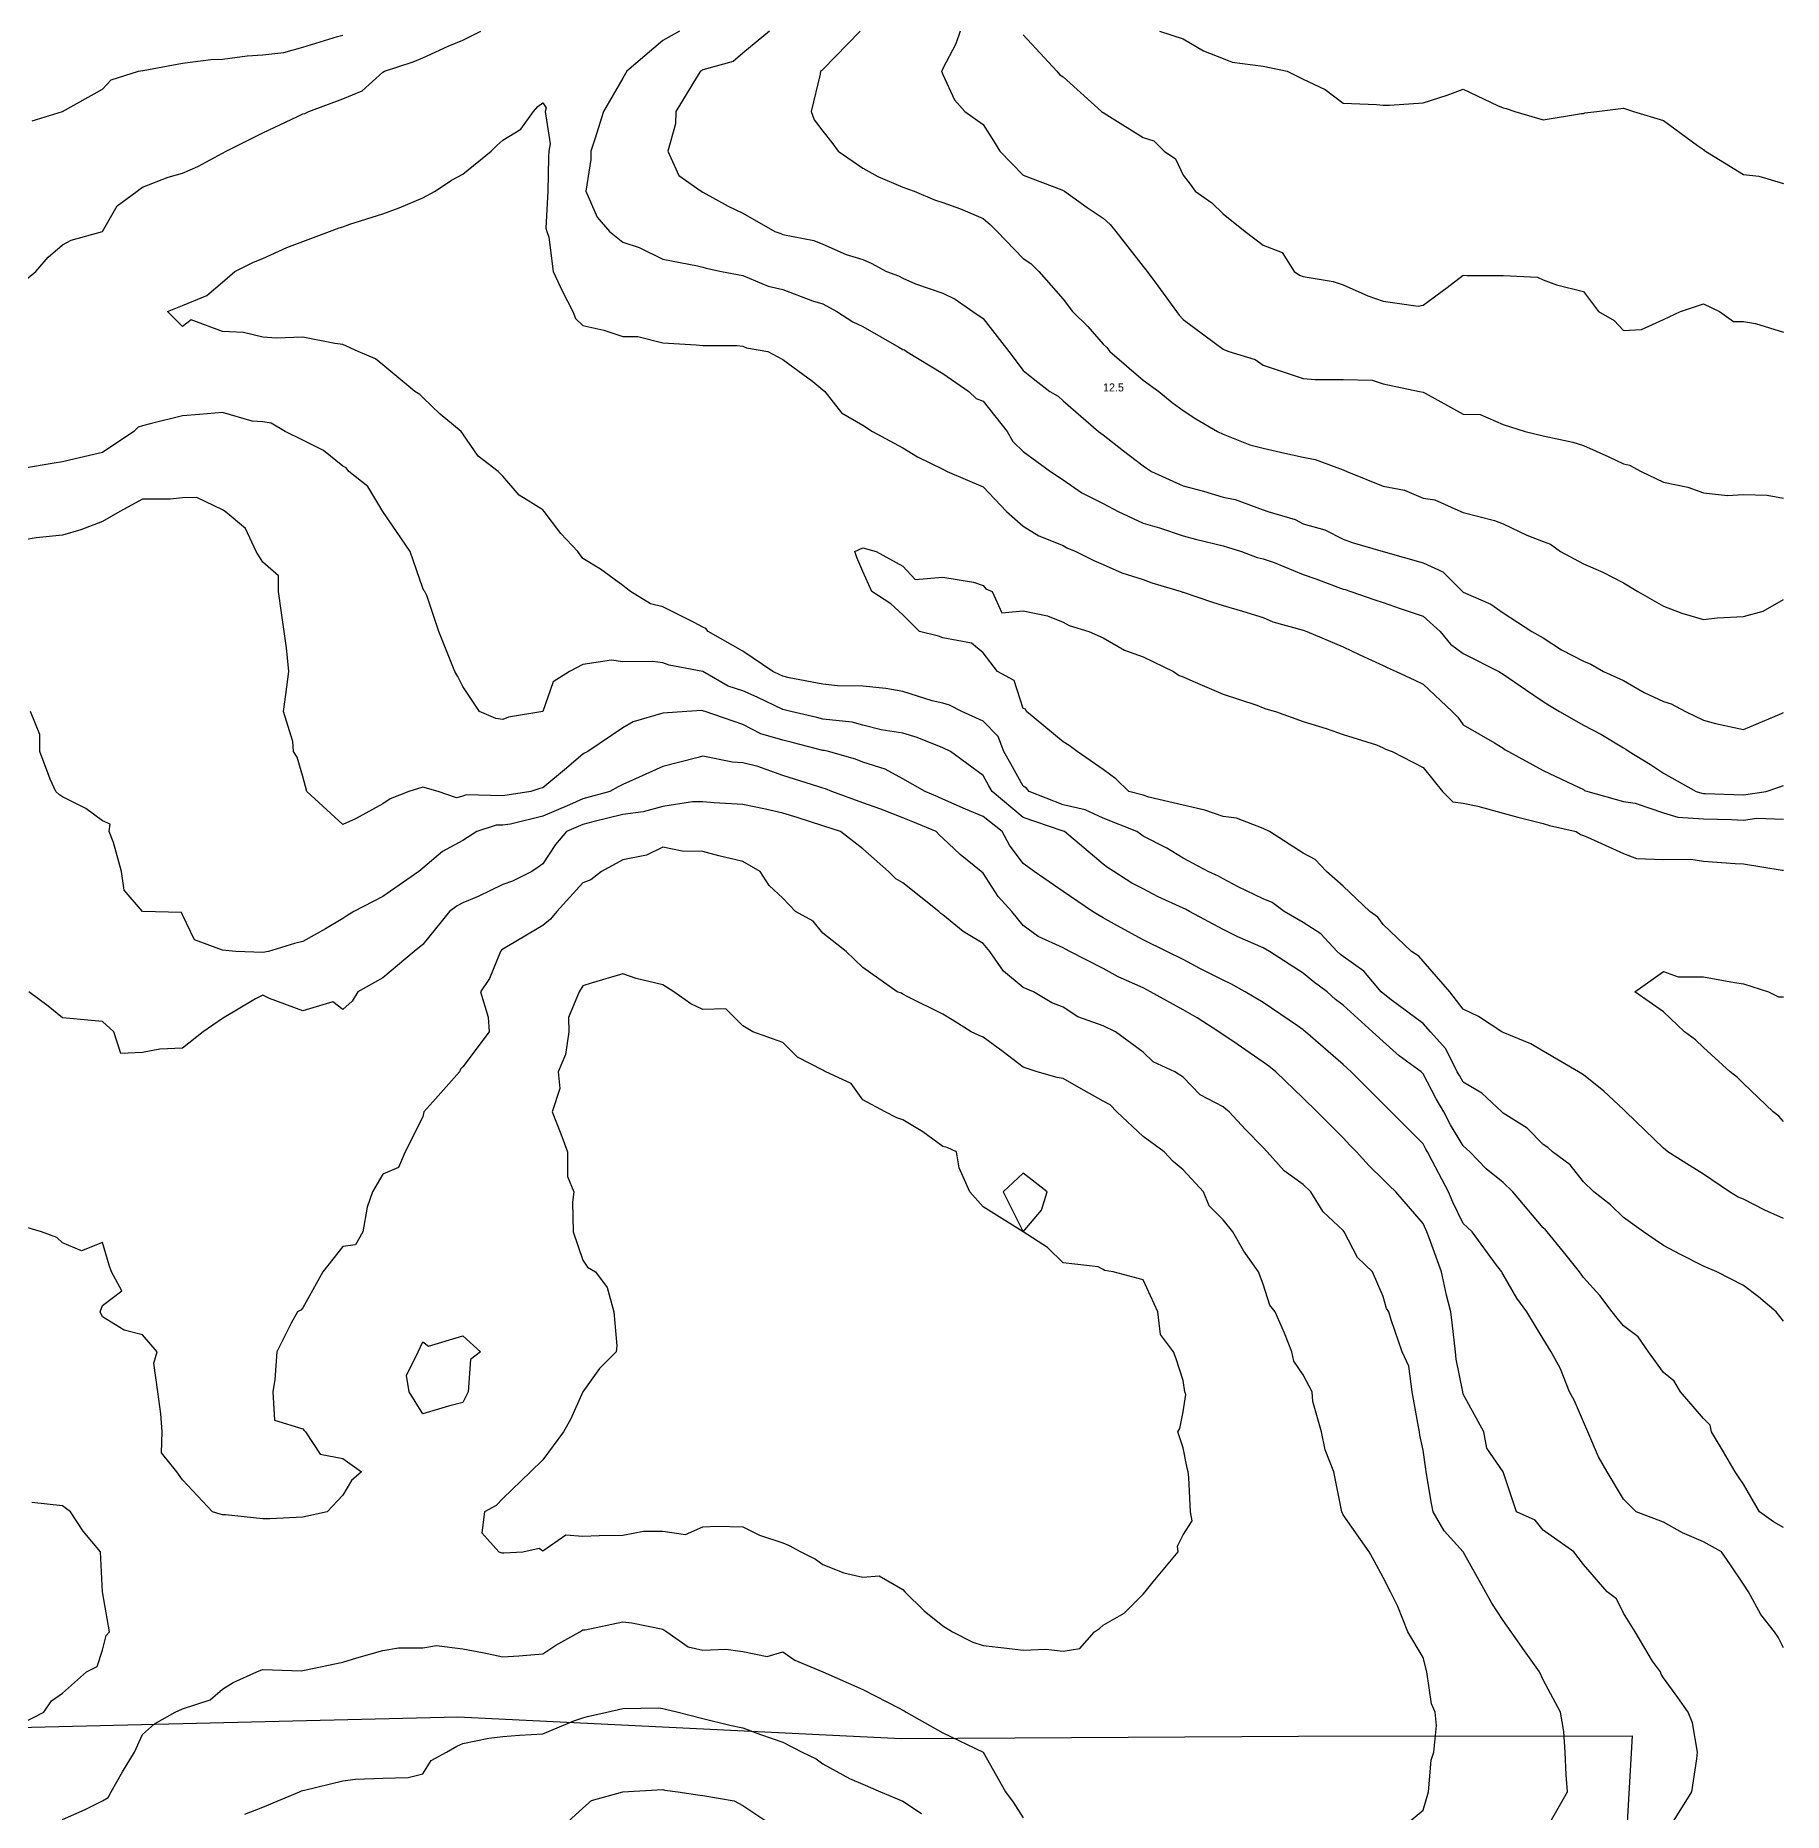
# Model space of a CAD drawing. Extents: x 0 to 650, y 0 to 881.
# Drawn here: x 431.6 to 650, y 437.4 to 659.5 of the extents above; entities that cross this region are included whole.
import ezdxf

# ---------------------------------------------------------------- set-up
doc = ezdxf.new("R2010")
doc.units = 0
for name, color, linetype in [('CONTOURS_MAJEURES', 3, 'CONTINUOUS'), ('CONTOURS_MINEURES', 8, 'CONTINUOUS'), ('PARCELLE', 4, 'CONTINUOUS'), ('POINTS_COTES', 7, 'CONTINUOUS')]:
    doc.layers.add(name, color=color, linetype=linetype)

msp = doc.modelspace()

# ---------------------------------------------------------------- linework, layer by layer
at = {"layer": 'CONTOURS_MAJEURES'}
for points in [[(555.002, 659.566), (559.2, 655.004), (559.574, 654.577), (559.999, 654.313), (564.804, 649.996), (564.909, 649.909), (564.996, 649.853), (565.452, 649.542), (570.004, 646.723), (571.319, 646.315), (572.634, 645), (574.044, 644.043), (575.001, 642.002), (575.883, 640.885), (576.5, 640.003), (578.571, 638.573), (579.998, 637.199), (582.747, 634.996), (584.996, 633.266), (587.36, 632.359), (588.865, 630), (589.522, 629.519), (590.003, 629.342), (593.751, 628.75), (595.001, 628.334), (598.054, 626.946), (599.998, 626.298), (604.343, 625.655), (604.995, 625.792), (608, 628.001), (610.003, 629.545), (610.502, 629.5), (615, 629.5), (619.283, 629.286), (619.997, 628.929), (621.666, 628.334), (625.005, 627.501), (626.879, 625.003), (628.866, 623.865), (630.002, 622.619), (632.273, 622.727), (634.999, 624.002), (637.141, 625.003), (639.996, 625.955), (641.999, 625.003), (643.752, 623.751), (645.004, 623.751), (646.503, 623.501), (650.001, 622.413)], [(650.001, 498.812), (649.109, 500.004), (646.888, 501.888), (645.004, 503.288), (641.666, 505.001), (639.996, 505.715), (637.141, 507.142), (634.999, 508.291), (633.985, 508.984), (632.501, 509.997), (630.002, 511.795), (628.38, 513.379), (626.328, 515.005), (625.005, 516.254), (623.356, 518.356), (621.142, 520.001), (620.546, 520.549), (619.997, 520.889), (617.965, 522.966), (615, 524.819), (614.796, 524.998), (612.305, 527.305), (610.003, 528.675), (609.511, 529.513), (609.256, 530.005), (607.836, 532.839), (605.885, 535.001), (604.995, 536.04), (600.997, 538.999), (599.998, 539.765), (599.745, 539.998), (597.568, 542.57), (595.001, 544.416), (594.661, 544.665), (594.255, 545.005), (592.211, 547.213), (590.003, 548.657), (587.613, 550.002), (586.136, 551.14), (584.996, 551.62), (581.889, 553.108), (579.998, 554.101), (579.42, 554.42), (578.108, 554.998), (575.001, 556.688), (572.957, 557.951), (570.004, 559.447), (569.673, 559.664), (569.219, 559.995), (564.996, 561.69), (562.74, 562.741), (559.999, 563.333), (555.752, 565.002), (555.443, 565.443), (555.002, 565.694), (553.473, 568.469), (552.59, 569.998), (551.902, 571.896), (550.005, 573.793), (547.362, 574.995), (545.816, 575.813), (544.997, 576.059), (543.649, 576.346), (540, 577.525), (537.871, 577.869), (535.003, 578.163), (531.802, 578.195), (529.995, 578.423), (525.775, 579.223), (524.998, 579.418), (524.605, 579.608), (523.726, 580.002), (520.001, 582.531), (515.655, 584.999), (515.383, 585.378), (515.003, 585.534), (513.891, 586.109), (509.996, 588.087), (508.452, 588.452), (505.959, 589.995), (505.408, 590.406), (504.998, 590.731), (502.222, 592.777), (500.001, 594.132), (499.356, 595.003), (497.253, 597.251), (495.151, 599.999), (495.004, 600.216), (492.026, 602.025), (489.996, 604.408), (489.441, 604.995), (486.903, 606.903), (484.999, 609.708), (484.791, 610.003), (482.171, 612.171), (480.002, 614.259), (479.632, 614.629), (479.003, 614.999), (475.005, 618.33), (474.094, 619.087), (471.923, 619.996), (469.997, 620.859), (468.998, 620.997), (465, 621.772), (461.668, 621.665), (460.003, 621.784), (457.618, 622.38), (454.995, 622.499), (451.069, 623.93), (449.998, 623.125), (448.124, 625.003), (449.998, 625.753), (453.032, 626.966), (454.995, 628.667), (456.536, 630), (458.847, 631.153), (460.003, 631.606), (463.001, 632.997), (465, 633.747), (468.331, 634.996), (469.556, 635.438), (469.997, 635.574), (470.881, 635.88), (475.005, 637.199), (477.062, 637.941), (480.002, 639.169), (481.54, 640.003), (483.594, 641.409), (484.999, 642.145), (488.527, 645), (489.261, 645.735), (489.996, 646.388), (492.241, 647.756), (493.826, 649.996), (494.397, 650.603), (495.004, 651.05), (495.439, 650.432), (495.274, 649.996), (495.934, 645.929), (495.773, 645), (495.718, 644.286), (495.64, 640.003), (495.389, 635.381), (495.492, 634.996), (495.744, 634.256), (496.294, 630), (497.475, 627.474), (498.752, 625.003), (499.098, 624.098), (500.001, 623.256), (502.641, 622.641), (504.998, 621.873), (506.872, 621.873), (509.996, 621.091), (514.169, 620.83), (515.003, 620.732), (519.266, 620.732), (520.001, 620.655), (520.431, 620.427), (523.124, 619.996), (524.998, 618.996), (528.746, 616.248), (529.995, 615.191), (530.223, 614.999), (532.306, 612.309), (535.003, 610.802), (536.179, 610.003), (540, 607.969), (541.826, 606.825), (544.997, 605.282), (545.524, 604.995), (550.005, 603.065), (552.938, 599.999), (555.002, 598.173), (556.965, 596.965), (559.999, 595.752), (560.473, 595.476), (561.605, 595.003), (563.852, 593.856), (564.996, 593.39), (567.353, 592.352), (570.004, 591.482), (571.108, 591.101), (574.751, 589.995), (574.933, 589.927), (575.001, 589.901), (578.661, 588.658), (579.998, 588.237), (582.433, 587.561), (584.996, 586.752), (586.202, 586.203), (590.003, 585.152), (590.458, 584.999), (595.001, 583.077), (597.077, 582.079), (599.998, 580.756), (600.504, 580.508), (601.597, 580.002), (603.933, 578.938), (604.995, 578.426), (608.628, 574.995), (609.302, 574.295), (610.003, 573.329), (613.889, 571.109), (615, 570.433), (615.227, 570.226), (615.666, 569.998), (619.997, 567.636), (624.487, 565.519), (625.005, 565.265), (625.159, 565.157), (625.54, 565.002), (630.002, 563.775), (631.455, 563.546), (634.999, 562.344), (636.814, 561.813), (639.996, 561.589), (643.499, 561.5), (645.004, 561.443), (646.694, 561.688), (650.001, 561.562)], [(603.496, 436.498), (604.995, 437.727), (605.672, 440.003), (605.996, 444), (606.33, 445), (606.664, 448.331), (606.484, 449.996), (606.034, 451.035), (605.43, 455.004), (604.995, 456.821), (603.052, 460), (601.815, 463.18), (600.906, 464.996), (599.998, 466.817), (598.869, 468.873), (598.249, 470.004), (595.001, 474.643), (594.834, 475), (594.792, 475.209), (593.835, 479.997), (592.74, 482.739), (592.288, 485.004), (591.203, 488.801), (591.114, 490.001), (590.003, 492.142), (588.825, 493.821), (588.573, 494.997), (587.647, 497.353), (586.498, 500.004), (585.83, 500.837), (584.996, 503.464), (584.408, 505.001), (582.583, 507.585), (581.214, 509.997), (579.998, 511.5), (578.249, 513.252), (577.558, 515.005), (575.001, 517.753), (573.769, 518.769), (572.634, 520.001), (570.004, 521.923), (566.734, 524.998), (565.865, 525.866), (564.996, 526.328), (561.962, 528.038), (559.999, 529.158), (559.266, 529.271), (556.766, 530.005), (555.002, 530.56), (552.503, 532.503), (550.005, 534.32), (549.535, 534.533), (548.502, 535.001), (546.345, 536.347), (544.997, 537.187), (540.625, 539.373), (540, 539.695), (539.811, 539.809), (539.286, 539.998), (535.003, 543.002), (532.894, 545.005), (529.995, 547.295), (528.792, 548.799), (526.576, 550.002), (524.998, 551.667), (523.284, 553.285), (522.142, 554.998), (520.001, 556.283), (516.979, 556.973), (515.003, 557.496), (512.424, 557.572), (509.996, 558.045), (507.948, 557.046), (504.998, 556.468), (502.321, 554.998), (501.016, 553.983), (500.001, 553.616), (496.734, 550.002), (495.951, 549.055), (495.004, 548.272), (490.712, 545.719), (489.996, 545.318), (489.824, 545.178), (489.708, 545.005), (488.353, 541.644), (487.207, 539.998), (488.164, 536.833), (488.279, 535.001), (484.999, 530.63), (484.699, 530.305), (484.571, 530.005), (481.251, 526.249), (480.118, 524.998), (480.002, 524.373), (477.816, 520.001), (476.96, 518.046), (475.005, 517.191), (473.706, 515.005), (473.057, 513.057), (472.501, 509.997), (471.617, 508.381), (469.997, 508.165), (467.498, 505.001), (465, 500.48), (464.783, 500.222), (464.334, 500.004), (463.572, 498.574), (461.787, 494.997), (461.54, 491.538), (461.252, 490.001), (461.472, 486.474), (465, 485.389), (465.172, 485.176), (465.333, 485.004), (467.199, 482.2), (469.997, 481.666), (472.334, 479.997), (471.092, 478.904), (469.997, 477.082), (468.075, 475), (465, 474.334), (460.875, 474.128), (460.003, 474.128), (455.353, 474.643), (454.995, 474.65), (454.697, 474.702), (453.746, 475), (449.998, 478.997), (449.284, 479.997), (447.368, 482.369), (447.435, 485.004), (447.261, 487.264), (446.891, 490.001), (446.406, 493.592), (446.8, 494.997), (445.001, 497.143), (442.694, 497.693), (440.003, 499.379), (439.68, 500.004), (440.003, 500.773), (442.393, 502.611), (441.125, 505.001), (440.836, 505.834), (440.003, 508.665), (437.38, 507.618), (434.996, 508.609), (434.292, 509.294), (432.365, 509.997), (430.54, 510.54)], [(485.657, 490.001), (484.999, 488.686), (483.214, 488.216), (480.002, 487.253), (478.284, 490.001), (477.966, 492.036), (479.447, 494.997), (480.002, 496.249), (480.716, 495.712), (484.999, 497), (487.22, 494.997), (485.974, 494.022), (485.657, 490.001)], [(434.996, 436.546), (437.826, 437.826), (440.003, 438.891), (440.697, 439.308), (441.067, 440.003), (442.502, 442.502), (444.001, 445), (445.001, 447.172), (446.477, 448.52), (449.061, 449.996), (449.998, 450.381), (453.457, 451.537), (454.995, 452.858), (456.33, 453.668), (459.287, 455.004), (459.78, 455.226), (460.003, 455.289), (464.853, 455.151), (465, 455.176), (465.217, 455.221), (469.997, 456.21), (471.75, 456.752), (475.005, 457.68), (476.973, 458.032), (480.002, 458.032), (481.712, 458.291), (484.999, 457.909), (487.449, 457.453), (489.996, 456.907), (491.999, 457.002), (495.004, 457.275), (496.647, 458.357), (499.617, 460), (500.001, 460.263), (500.271, 460.27), (504.998, 461.276), (506.13, 461.131), (509.996, 460.341), (510.48, 460), (513.158, 458.159), (515.003, 457.707), (517.847, 457.846), (520.001, 457.551), (523.048, 456.953), (524.998, 457.502), (526.478, 456.484), (529.995, 455.004), (535.003, 452.791), (539.524, 450.473), (540, 450.224), (540.156, 450.153), (540.416, 449.996), (544.997, 447.379), (550.005, 445), (552.821, 440.003), (553.753, 438.751), (555.002, 436.755)]]:
    msp.add_lwpolyline(points, dxfattribs=at)
at = {"layer": 'CONTOURS_MINEURES'}
for points in [[(429.998, 628.601), (431.664, 630), (433.202, 631.793), (434.996, 633.33), (436.091, 633.903), (440.003, 634.996), (441.814, 638.189), (444.311, 640.003), (444.683, 640.321), (445.001, 640.503), (448.213, 641.788), (449.998, 642.274), (451.901, 643.096), (454.995, 644.756), (455.45, 645), (460.003, 647.324), (464.348, 649.344), (465, 649.677), (465.263, 649.733), (465.749, 649.996), (469.997, 651.573), (472.435, 652.566), (475.005, 654.878), (475.205, 655.004), (478.815, 656.191), (480.002, 656.693), (483.158, 658.159), (484.999, 658.872), (487.256, 660)], [(431.188, 648.807), (434.996, 649.996), (440.003, 652.75), (441.074, 653.931), (444.501, 655.004), (445.001, 655.081), (445.08, 655.083), (449.998, 656.029), (453.518, 656.48), (454.995, 656.497), (458.08, 656.921), (460.003, 657.067), (462.648, 657.355), (465, 658.002), (469.361, 659.364), (469.997, 659.5)], [(512.072, 660), (509.996, 658.837), (505.482, 655.004), (504.998, 654.12), (502.586, 649.996), (501.5, 646.499), (501.001, 645), (501.018, 643.984), (500.393, 640.003), (501.781, 636.779), (503.333, 634.996), (504.998, 633.643), (507.029, 632.966), (509.996, 631.506), (514.316, 630.685), (515.003, 630.529), (515.405, 630.402), (517.335, 630), (520.001, 629.467), (523.159, 628.161), (524.998, 627.734), (528.675, 626.323), (529.995, 625.936), (531.748, 625.003), (533.714, 623.714), (535.003, 623.116), (539.483, 620.514), (540, 620.246), (540.18, 620.177), (540.441, 619.996), (544.997, 617.23), (548.207, 614.999), (549.139, 614.136), (550.005, 613.772), (553.031, 610.003), (553.741, 608.74), (555.002, 607.499), (558.415, 604.995), (559.999, 603.948), (562.331, 602.331), (564.996, 600.998), (566.891, 599.999), (570.004, 598.526), (572.057, 597.947), (575.001, 596.965), (576.557, 596.558), (579.998, 595.708), (580.549, 595.553), (582.305, 595.003), (584.259, 594.265), (584.996, 594.092), (586.37, 593.628), (590.003, 592.125), (591.57, 591.565), (595.001, 590.286), (595.239, 590.234), (595.962, 589.995), (598.959, 588.956), (599.998, 588.615), (602.097, 587.897), (604.995, 586.905), (607.131, 584.999), (608.402, 583.401), (610.003, 582.254), (614.445, 580.002), (614.778, 579.78), (615, 579.679), (617.76, 577.761), (619.997, 576.267), (620.767, 575.765), (622, 574.995), (625.005, 573.282), (627.194, 572.187), (630.002, 570.46), (630.318, 570.314), (630.716, 569.998), (633.378, 568.378), (634.999, 567.314), (639.076, 565.002), (639.788, 564.793), (639.996, 564.779), (640.225, 564.773), (645.004, 564.593), (647.829, 565.002), (649.44, 565.563), (650.001, 565.759)], [(523.332, 660), (520.001, 657.275), (518.764, 656.24), (515.003, 655.193), (514.684, 655.004), (514.213, 654.213), (511.631, 649.996), (511.567, 648.429), (510.622, 645), (511.981, 641.985), (514.795, 640.003), (515.003, 639.884), (518.155, 638.154), (520.001, 637.272), (523.998, 634.996), (524.74, 634.738), (524.998, 634.617), (528.856, 633.858), (529.995, 633.418), (532.903, 632.095), (535.003, 631.476), (536.018, 631.014), (537.956, 630), (539.458, 629.458), (540, 629.135), (541.551, 628.449), (544.997, 627.274), (546.538, 626.54), (548.707, 625.003), (550.005, 624.127), (553.238, 619.996), (555.002, 617.629), (556.472, 616.469), (558.333, 614.999), (559.39, 614.39), (559.999, 613.81), (564.441, 610.003), (564.996, 609.586), (567.558, 607.557), (570.004, 605.711), (570.426, 605.418), (571.033, 604.995), (575.001, 603.22), (577.526, 602.523), (579.998, 601.798), (581.481, 601.481), (584.996, 600.223), (585.597, 599.999), (588.983, 598.981), (590.003, 598.472), (592.719, 597.718), (595.001, 596.559), (596.118, 596.119), (599.998, 595.003), (604.995, 593.582), (607.452, 592.452), (609.91, 589.995), (610.003, 589.915), (613.428, 588.423), (615, 587.355), (618.569, 584.999), (619.997, 584.206), (622.273, 582.728), (625.005, 581.306), (625.927, 580.925), (627.503, 580.002), (630.002, 578.869), (632.609, 577.39), (634.999, 576.247), (635.964, 575.961), (637.748, 574.995), (639.996, 573.924), (641.499, 573.496), (645.004, 572.76), (649.774, 574.768), (650.001, 574.884)], [(534.661, 660), (529.995, 655.236), (529.88, 655.119), (529.701, 655.004), (529.65, 654.658), (528.548, 649.996), (528.917, 648.919), (529.995, 647.498), (531.097, 646.099), (531.894, 645), (535.003, 642.908), (536.84, 641.84), (540, 640.524), (541.388, 640.003), (543.949, 638.953), (544.997, 638.618), (547.167, 637.833), (550.005, 636.602), (550.872, 635.865), (551.775, 634.996), (555.002, 631.629), (555.988, 630.986), (556.975, 630), (559.999, 626.517), (561.189, 625.003), (563.093, 623.096), (564.996, 620.894), (565.483, 620.482), (565.831, 619.996), (570.004, 616.427), (571.947, 614.999), (573.627, 613.625), (575.001, 612.61), (576.579, 611.581), (579.285, 610.003), (579.998, 609.645), (583.33, 608.334), (584.996, 607.903), (587.708, 607.29), (590.003, 606.801), (591.509, 606.504), (595.001, 605.184), (595.455, 604.995), (599.998, 603.145), (602.652, 602.653), (604.995, 601.664), (606.439, 601.44), (609.69, 599.999), (610.003, 599.89), (613.88, 598.879), (615, 598.452), (617.953, 597.047), (619.997, 596.252), (620.917, 595.92), (622.143, 595.003), (625.005, 593.462), (627.414, 592.409), (630.002, 591.078), (631.819, 589.995), (634.999, 588.154), (637.306, 587.305), (639.996, 586.498), (641.713, 586.712), (645.004, 586.889), (647.45, 587.55), (650.001, 588.996)], [(547.122, 660), (546.59, 658.41), (544.997, 655.337), (544.908, 655.093), (544.825, 655.004), (544.997, 654.618), (546.428, 651.427), (547.729, 649.996), (550.005, 648.331), (551.303, 646.298), (552.087, 645), (555.002, 642.023), (559.827, 640.176), (559.999, 640.114), (560.184, 640.003), (562.997, 638), (564.996, 636.665), (565.864, 635.864), (566.584, 634.996), (568.083, 633.079), (570.004, 630.624), (570.517, 630), (571.821, 628.183), (574.168, 625.003), (574.515, 624.516), (575.001, 623.972), (578.888, 621.108), (579.998, 620.266), (580.18, 620.178), (580.712, 619.996), (583.996, 618.996), (584.996, 618.283), (587.608, 617.389), (590.003, 616.616), (591.489, 616.485), (595.001, 616.485), (598.61, 616.387), (599.998, 615.942), (600.779, 615.78), (604.541, 614.999), (604.995, 614.888), (605.223, 614.772), (610.003, 612.144), (612.102, 612.101), (615, 610.859), (617.726, 610.003), (619.997, 609.434), (623.682, 608.68), (625.005, 608.25), (628.185, 606.816), (630.002, 605.972), (630.771, 605.766), (632.223, 604.995), (634.999, 603.681), (638.041, 603.04), (639.996, 602.35), (643.001, 601.998), (645.004, 602.14), (647.965, 602.035), (650.001, 601.664)], [(555.002, 659.566), (559.2, 655.004), (559.574, 654.577), (559.999, 654.313), (564.804, 649.996), (564.909, 649.909), (564.996, 649.853), (565.452, 649.542), (570.004, 646.723), (571.319, 646.315), (572.634, 645), (574.044, 644.043), (575.001, 642.002), (575.883, 640.885), (576.5, 640.003), (578.571, 638.573), (579.998, 637.199), (582.747, 634.996), (584.996, 633.266), (587.36, 632.359), (588.865, 630), (589.522, 629.519), (590.003, 629.342), (593.751, 628.75), (595.001, 628.334), (598.054, 626.946), (599.998, 626.298), (604.343, 625.655), (604.995, 625.792), (608, 628.001), (610.003, 629.545), (610.502, 629.5), (615, 629.5), (619.283, 629.286), (619.997, 628.929), (621.666, 628.334), (625.005, 627.501), (626.879, 625.003), (628.866, 623.865), (630.002, 622.619), (632.273, 622.727), (634.999, 624.002), (637.141, 625.003), (639.996, 625.955), (641.999, 625.003), (643.752, 623.751), (645.004, 623.751), (646.503, 623.501), (650.001, 622.413)], [(572.062, 660), (575.001, 659.039), (577.561, 657.563), (579.998, 656.613), (581.142, 656.147), (584.996, 655.62), (588, 655.004), (590.003, 654.002), (592.729, 652.728), (595.001, 650.998), (599.165, 650.831), (599.998, 650.767), (600.767, 650.767), (604.995, 651.069), (607.973, 652.026), (610.003, 652.778), (614.286, 650.712), (615, 650.432), (615.37, 650.367), (616.428, 649.996), (619.997, 648.955), (624.754, 649.746), (625.005, 649.746), (625.183, 649.818), (626.671, 649.996), (630.002, 650.397), (631.251, 649.996), (634.999, 648.843), (639.282, 645.714), (639.996, 645.208), (640.108, 645.111), (640.26, 645), (645.004, 642.099), (646.915, 641.914), (650.001, 640.964)], [(650.001, 498.812), (649.109, 500.004), (646.888, 501.888), (645.004, 503.288), (641.666, 505.001), (639.996, 505.715), (637.141, 507.142), (634.999, 508.291), (633.985, 508.984), (632.501, 509.997), (630.002, 511.795), (628.38, 513.379), (626.328, 515.005), (625.005, 516.254), (623.356, 518.356), (621.142, 520.001), (620.546, 520.549), (619.997, 520.889), (617.965, 522.966), (615, 524.819), (614.796, 524.998), (612.305, 527.305), (610.003, 528.675), (609.511, 529.513), (609.256, 530.005), (607.836, 532.839), (605.885, 535.001), (604.995, 536.04), (600.997, 538.999), (599.998, 539.765), (599.745, 539.998), (597.568, 542.57), (595.001, 544.416), (594.661, 544.665), (594.255, 545.005), (592.211, 547.213), (590.003, 548.657), (587.613, 550.002), (586.136, 551.14), (584.996, 551.62), (581.889, 553.108), (579.998, 554.101), (579.42, 554.42), (578.108, 554.998), (575.001, 556.688), (572.957, 557.951), (570.004, 559.447), (569.673, 559.664), (569.219, 559.995), (564.996, 561.69), (562.74, 562.741), (559.999, 563.333), (555.752, 565.002), (555.443, 565.443), (555.002, 565.694), (553.473, 568.469), (552.59, 569.998), (551.902, 571.896), (550.005, 573.793), (547.362, 574.995), (545.816, 575.813), (544.997, 576.059), (543.649, 576.346), (540, 577.525), (537.871, 577.869), (535.003, 578.163), (531.802, 578.195), (529.995, 578.423), (525.775, 579.223), (524.998, 579.418), (524.605, 579.608), (523.726, 580.002), (520.001, 582.531), (515.655, 584.999), (515.383, 585.378), (515.003, 585.534), (513.891, 586.109), (509.996, 588.087), (508.452, 588.452), (505.959, 589.995), (505.408, 590.406), (504.998, 590.731), (502.222, 592.777), (500.001, 594.132), (499.356, 595.003), (497.253, 597.251), (495.151, 599.999), (495.004, 600.216), (492.026, 602.025), (489.996, 604.408), (489.441, 604.995), (486.903, 606.903), (484.999, 609.708), (484.791, 610.003), (482.171, 612.171), (480.002, 614.259), (479.632, 614.629), (479.003, 614.999), (475.005, 618.33), (474.094, 619.087), (471.923, 619.996), (469.997, 620.859), (468.998, 620.997), (465, 621.772), (461.668, 621.665), (460.003, 621.784), (457.618, 622.38), (454.995, 622.499), (451.069, 623.93), (449.998, 623.125), (448.124, 625.003), (449.998, 625.753), (453.032, 626.966), (454.995, 628.667), (456.536, 630), (458.847, 631.153), (460.003, 631.606), (463.001, 632.997), (465, 633.747), (468.331, 634.996), (469.556, 635.438), (469.997, 635.574), (470.881, 635.88), (475.005, 637.199), (477.062, 637.941), (480.002, 639.169), (481.54, 640.003), (483.594, 641.409), (484.999, 642.145), (488.527, 645), (489.261, 645.735), (489.996, 646.388), (492.241, 647.756), (493.826, 649.996), (494.397, 650.603), (495.004, 651.05), (495.439, 650.432), (495.274, 649.996), (495.934, 645.929), (495.773, 645), (495.718, 644.286), (495.64, 640.003), (495.389, 635.381), (495.492, 634.996), (495.744, 634.256), (496.294, 630), (497.475, 627.474), (498.752, 625.003), (499.098, 624.098), (500.001, 623.256), (502.641, 622.641), (504.998, 621.873), (506.872, 621.873), (509.996, 621.091), (514.169, 620.83), (515.003, 620.732), (519.266, 620.732), (520.001, 620.655), (520.431, 620.427), (523.124, 619.996), (524.998, 618.996), (528.746, 616.248), (529.995, 615.191), (530.223, 614.999), (532.306, 612.309), (535.003, 610.802), (536.179, 610.003), (540, 607.969), (541.826, 606.825), (544.997, 605.282), (545.524, 604.995), (550.005, 603.065), (552.938, 599.999), (555.002, 598.173), (556.965, 596.965), (559.999, 595.752), (560.473, 595.476), (561.605, 595.003), (563.852, 593.856), (564.996, 593.39), (567.353, 592.352), (570.004, 591.482), (571.108, 591.101), (574.751, 589.995), (574.933, 589.927), (575.001, 589.901), (578.661, 588.658), (579.998, 588.237), (582.433, 587.561), (584.996, 586.752), (586.202, 586.203), (590.003, 585.152), (590.458, 584.999), (595.001, 583.077), (597.077, 582.079), (599.998, 580.756), (600.504, 580.508), (601.597, 580.002), (603.933, 578.938), (604.995, 578.426), (608.628, 574.995), (609.302, 574.295), (610.003, 573.329), (613.889, 571.109), (615, 570.433), (615.227, 570.226), (615.666, 569.998), (619.997, 567.636), (624.487, 565.519), (625.005, 565.265), (625.159, 565.157), (625.54, 565.002), (630.002, 563.775), (631.455, 563.546), (634.999, 562.344), (636.814, 561.813), (639.996, 561.589), (643.499, 561.5), (645.004, 561.443), (646.694, 561.688), (650.001, 561.562)], [(650.001, 473.045), (648.775, 473.774), (647.003, 475), (645.004, 478.459), (644.397, 479.391), (643.95, 479.997), (642.5, 482.5), (641.024, 485.004), (640.831, 485.837), (639.996, 486.67), (637.141, 490.001), (636.332, 491.333), (634.999, 492.399), (633.143, 494.997), (631.865, 496.864), (630.002, 498.237), (629.213, 499.214), (628.607, 500.004), (627.043, 502.042), (625.005, 504.307), (624.714, 504.71), (624.523, 505.001), (622.501, 507.499), (620.469, 509.997), (620.258, 510.258), (619.997, 510.498), (616.186, 515.005), (615, 516.171), (612.871, 517.873), (610.82, 520.001), (610.003, 520.726), (608.384, 523.383), (607.568, 524.998), (606.616, 526.618), (604.995, 529.75), (604.741, 530.005), (601.997, 532.004), (599.998, 533.786), (598.655, 535.001), (595.001, 538.31), (594.025, 539.022), (592.986, 539.998), (591.261, 541.258), (590.003, 542.314), (585.781, 545.005), (584.996, 545.476), (581.842, 546.848), (579.998, 547.781), (575.815, 550.002), (575.29, 550.291), (575.001, 550.418), (571.873, 551.87), (570.004, 552.839), (568.579, 553.576), (566.353, 554.998), (565.534, 555.535), (564.996, 555.926), (560.169, 559.995), (560.053, 560.048), (559.999, 560.06), (559.892, 560.102), (555.002, 561.77), (551.148, 565.002), (550.742, 565.739), (550.005, 567.015), (545.917, 569.998), (544.997, 570.487), (541.757, 571.755), (540, 572.293), (537.291, 572.707), (535.003, 573.315), (533.663, 573.658), (529.995, 574.058), (529.25, 574.25), (525.997, 574.995), (524.998, 575.245), (521.797, 576.795), (520.001, 577.6), (518.169, 578.167), (515.003, 580.002), (510.8, 580.805), (509.996, 581.073), (508.729, 581.269), (504.998, 581.216), (503.583, 581.418), (500.001, 580.867), (498.336, 580.002), (496.308, 578.696), (495.004, 574.995), (490.697, 574.295), (489.996, 574.023), (489.143, 574.142), (487.081, 574.995), (484.999, 578.124), (484.399, 579.401), (484, 580.002), (483.333, 581.668), (482.001, 584.999), (480.502, 589.495), (480.28, 589.995), (480.116, 590.109), (480.002, 590.412), (478.431, 595.003), (475.005, 599.999), (473.127, 603.122), (470.779, 604.995), (470.452, 605.451), (469.997, 605.672), (467.61, 607.611), (465, 608.89), (462.827, 610.003), (461.05, 611.05), (460.003, 611.184), (458.701, 611.302), (454.995, 612.358), (452.106, 612.111), (449.998, 611.93), (445.943, 610.946), (445.001, 610.717), (444.463, 610.54), (443.89, 610.003), (440.003, 607.387), (436.567, 606.566), (434.996, 606.209), (433.957, 606.036), (429.998, 605.375)], [(650.001, 458.001), (649.335, 459.334), (648.891, 460), (647.19, 462.186), (645.649, 464.996), (645.004, 465.95), (643.398, 468.398), (642.258, 470.004), (639.996, 471.253), (637.373, 472.377), (634.999, 473.727), (631.58, 475), (630.002, 476.578), (627.972, 479.997), (626.904, 481.9), (625.576, 485.004), (625.005, 486.253), (623.892, 488.89), (623.288, 490.001), (622.143, 492.856), (620.999, 494.997), (619.997, 496.607), (617.933, 500.004), (616.686, 501.691), (615, 504.656), (614.859, 504.86), (614.8, 505.001), (614.167, 505.834), (611.089, 509.997), (610.523, 510.519), (610.003, 511.041), (608.708, 513.71), (608.155, 515.005), (606.119, 518.88), (605.535, 520.001), (605.331, 520.336), (604.995, 521), (600.997, 524.998), (599.998, 525.999), (597.999, 528.002), (596, 530.005), (595.001, 530.891), (590.281, 535.001), (590.121, 535.119), (590.003, 535.229), (589.288, 535.715), (584.996, 538.656), (582.747, 539.998), (580.963, 540.964), (579.998, 541.429), (577.105, 542.897), (575.001, 544.016), (572.951, 545.005), (570.004, 546.498), (566.713, 548.289), (564.996, 549.233), (564.492, 549.498), (563.693, 550.002), (559.999, 552.5), (556.384, 554.998), (555.587, 555.583), (555.002, 556.029), (553.314, 558.307), (552.372, 559.995), (550.005, 561.904), (547.789, 562.787), (544.997, 564.071), (544.341, 564.345), (542.764, 565.002), (540, 566.606), (537.783, 567.782), (535.003, 568.67), (534.068, 569.066), (530.686, 569.998), (530.136, 570.139), (529.995, 570.155), (526.146, 571.147), (524.998, 571.41), (522.218, 572.216), (520.001, 573.374), (515.266, 574.995), (515.065, 575.057), (515.003, 575.093), (514.884, 575.114), (513, 574.995), (509.996, 574.789), (506.274, 573.719), (504.998, 572.962), (500.626, 569.998), (500.211, 569.788), (500.001, 569.67), (497.73, 567.727), (495.004, 565.478), (494.614, 565.391), (493.502, 565.002), (489.996, 564.487), (485.412, 564.588), (484.999, 564.446), (484.202, 564.204), (481.945, 565.002), (480.002, 565.557), (478.253, 565.002), (475.92, 564.085), (475.005, 563.452), (471.578, 561.576), (469.997, 560.905), (465.5, 565.002), (465, 566.876), (464.306, 569.304), (463.864, 569.998), (463.751, 571.248), (462.587, 574.995), (462.88, 577.119), (463.277, 580.002), (462.97, 582.969), (462.68, 584.999), (462.345, 587.341), (461.966, 589.995), (461.966, 591.962), (460.003, 593.667), (459.168, 595.003), (457.856, 597.858), (455.308, 599.999), (454.995, 600.216), (451.761, 601.762), (449.998, 601.712), (448.46, 601.536), (445.001, 601.536), (442.145, 599.999), (440.003, 598.75), (437.299, 597.701), (434.996, 597.052), (431.712, 596.716), (429.998, 596.397)], [(650.001, 511.666), (647.686, 512.684), (645.004, 514.077), (644.327, 514.328), (643.277, 515.005), (639.996, 517.212), (638.258, 518.263), (635.554, 520.001), (634.999, 520.429), (632.682, 522.68), (630.296, 524.998), (630.002, 525.284), (627.577, 527.575), (625.005, 529.61), (624.379, 530.005), (619.997, 532.564), (618.459, 533.464), (615, 534.893), (614.815, 535.001), (611.886, 536.884), (610.003, 537.825), (608.305, 539.998), (604.995, 543.827), (604.44, 544.449), (603.532, 545.005), (599.998, 548.375), (599.325, 549.329), (598.332, 550.002), (595.001, 553.181), (592.897, 554.998), (591.509, 556.504), (590.003, 557.288), (585.803, 559.995), (584.996, 560.398), (581.684, 561.683), (579.998, 561.905), (577.696, 562.695), (575.001, 563.313), (570.707, 564.298), (570.004, 564.556), (568.201, 565.002), (566.599, 566.601), (564.996, 567.759), (561.748, 569.998), (560.76, 570.759), (559.999, 571.204), (555.418, 574.995), (555.288, 575.281), (555.002, 575.395), (553.897, 578.895), (551.809, 580.002), (550.005, 582.322), (548.56, 583.557), (544.997, 584.204), (544.424, 584.425), (542.082, 584.999), (540, 587.081), (538.479, 588.474), (536.113, 589.995), (535.003, 592.499), (534.232, 594.232), (534.001, 595.003), (535.003, 595.437), (536.668, 595.003), (540, 593.182), (541.521, 591.519), (544.997, 591.798), (548.813, 591.187), (550.005, 590.731), (550.352, 590.343), (551.141, 589.995), (552.347, 587.341), (555.002, 587.568), (558.036, 586.962), (559.999, 586.168), (560.773, 585.773), (563.233, 584.999), (564.996, 584.21), (567.667, 582.667), (570.004, 581.819), (573.811, 580.002), (574.502, 579.502), (575.001, 579.326), (576.191, 578.81), (579.998, 577.16), (584.196, 575.796), (584.996, 575.461), (585.347, 575.346), (586.536, 574.995), (590.003, 573.746), (592.874, 572.869), (595.001, 572.14), (599.165, 570.831), (599.998, 570.486), (600.296, 570.297), (601.108, 569.998), (604.995, 568), (607.385, 565.002), (608.709, 563.708), (610.003, 563.544), (611.827, 563.174), (615, 562.297), (616.801, 561.799), (619.997, 561.007), (620.781, 560.778), (624.094, 559.995), (624.66, 559.65), (625.005, 559.495), (625.874, 559.126), (630.002, 557.258), (631.639, 556.635), (634.999, 556.515), (638.418, 556.576), (639.996, 556.321), (643.971, 556.029), (645.004, 555.968), (649.823, 555.177), (650.001, 555.162)], [(636.152, 436.151), (638.569, 440.003), (639.163, 444.167), (639.282, 445), (638.656, 448.656), (638.101, 449.996), (636.798, 451.799), (634.999, 454.288), (634.741, 454.745), (634.651, 455.004), (633.636, 456.366), (631.483, 460), (630.002, 462.351), (629.137, 464.132), (627.958, 464.996), (625.005, 468.423), (623.803, 470.004), (619.997, 472.716), (618.972, 473.975), (616.666, 475), (615, 479.997), (612.95, 482.95), (612.577, 485.004), (610.003, 489.723), (609.945, 490.001), (609.097, 494.093), (609.042, 494.997), (608.604, 498.606), (608.45, 500.004), (607.905, 502.098), (607.262, 505.001), (605.734, 509.26), (605.45, 509.997), (605.302, 510.304), (604.995, 511.022), (601.565, 515.005), (600.759, 515.766), (599.998, 516.542), (598.234, 518.238), (596.666, 520.001), (595.841, 520.842), (595.001, 521.731), (591.733, 524.998), (590.003, 526.698), (586.567, 530.005), (585.705, 530.712), (584.996, 531.198), (581.188, 533.812), (579.998, 534.605), (579.467, 535.001), (576.75, 536.75), (575.001, 537.727), (570.934, 539.998), (570.004, 540.469), (566.869, 541.871), (564.996, 542.877), (560.852, 545.005), (560.293, 545.299), (559.999, 545.484), (556.888, 546.891), (555.002, 548.282), (553.584, 550.002), (551.897, 551.893), (550.005, 554.816), (549.772, 554.998), (547.136, 557.132), (544.997, 559.179), (544.572, 559.569), (544.146, 559.995), (541.218, 561.215), (540, 561.723), (537.216, 562.784), (535.003, 563.616), (531.122, 565.002), (530.331, 565.338), (529.995, 565.43), (529.37, 565.627), (524.998, 567.001), (521.865, 568.134), (520.001, 568.611), (518.699, 568.697), (515.003, 569.436), (514.24, 569.236), (509.996, 568.125), (506.588, 566.592), (504.998, 565.887), (504.411, 565.59), (503.371, 565.002), (500.001, 564.077), (498.354, 563.352), (495.004, 561.926), (490.946, 560.944), (489.996, 560.805), (489.17, 560.823), (486.763, 559.995), (484.999, 558.904), (482.471, 557.526), (480.002, 555.433), (479.526, 554.998), (475.005, 551.886), (471.405, 550.002), (470.534, 549.466), (469.997, 549.153), (467.855, 547.86), (465, 546.281), (463.966, 546.039), (460.717, 545.005), (460.003, 544.902), (456.664, 545.005), (454.995, 545.19), (451.483, 546.491), (449.998, 549.585), (449.876, 549.88), (445.001, 550.002), (442.685, 552.683), (442.363, 554.998), (441.349, 558.649), (440.836, 559.995), (440.949, 560.942), (440.003, 561.343), (437.889, 562.888), (434.996, 564.334), (434.604, 564.609), (434.163, 565.002), (433.458, 566.539), (432.14, 569.998), (432.14, 572.14), (430.998, 574.995)], [(620.355, 435.354), (623.032, 440.003), (622.835, 442.168), (622.743, 445), (622.577, 447.574), (622.143, 449.996), (619.997, 454.002), (619.513, 455.004), (617.64, 457.643), (615.967, 460), (615, 461.428), (613.586, 463.582), (612.795, 464.996), (610.003, 470.004), (607.618, 472.621), (606.247, 475), (606.027, 476.031), (605.357, 479.997), (605.333, 480.334), (604.995, 482.728), (604.578, 484.587), (604.523, 485.004), (604.385, 485.614), (603.596, 490.001), (603.21, 493.213), (602.365, 494.997), (600.997, 499.003), (600.692, 500.004), (600.401, 500.407), (599.998, 501.926), (598.665, 505.001), (596.774, 506.774), (595.122, 509.997), (595.001, 510.14), (592.502, 512.501), (590.955, 515.005), (590.003, 515.913), (587.631, 517.634), (585.496, 520.001), (584.996, 520.541), (582.797, 522.799), (580.767, 524.998), (580.332, 525.331), (579.998, 525.624), (577.123, 527.124), (575.001, 529.31), (573.96, 530.005), (571.237, 531.238), (570.004, 532.439), (566.55, 535.001), (564.996, 535.715), (561.859, 536.861), (559.999, 538.076), (558.611, 538.61), (556.298, 539.998), (555.002, 540.521), (552.544, 542.543), (550.838, 545.005), (550.005, 546.022), (547.527, 547.53), (544.997, 549.617), (544.744, 549.749), (544.497, 550.002), (540, 553.599), (539.103, 554.101), (538.206, 554.998), (535.003, 557.837), (532.204, 559.995), (529.995, 560.703), (526.77, 561.77), (524.998, 562.313), (522.802, 562.802), (520.001, 563.394), (516.41, 563.592), (515.003, 563.705), (513.718, 563.717), (509.996, 563.134), (507.526, 562.469), (504.998, 562.131), (501.229, 561.224), (500.001, 560.888), (497.973, 559.995), (496.605, 558.394), (495.004, 555.978), (494.435, 555.566), (493.613, 554.998), (491.202, 553.795), (489.996, 553.394), (486.903, 551.905), (484.999, 551.097), (484.285, 550.715), (483.333, 550.002), (480.002, 545.902), (478.909, 545.005), (475.005, 541.711), (471.905, 539.998), (471.175, 538.822), (469.997, 537.777), (468.748, 538.749), (465, 537.608), (460.864, 539.136), (460.003, 539.567), (459.108, 539.106), (454.995, 536.643), (452.549, 535.001), (449.998, 532.934), (447.166, 532.836), (445.001, 532.403), (442.294, 532.295), (441.391, 535.001), (440.003, 536.283), (438.612, 536.389), (434.996, 536.75), (433.191, 538.194), (430.804, 539.998)], [(603.496, 436.498), (604.995, 437.727), (605.672, 440.003), (605.996, 444), (606.33, 445), (606.664, 448.331), (606.484, 449.996), (606.034, 451.035), (605.43, 455.004), (604.995, 456.821), (603.052, 460), (601.815, 463.18), (600.906, 464.996), (599.998, 466.817), (598.869, 468.873), (598.249, 470.004), (595.001, 474.643), (594.834, 475), (594.792, 475.209), (593.835, 479.997), (592.74, 482.739), (592.288, 485.004), (591.203, 488.801), (591.114, 490.001), (590.003, 492.142), (588.825, 493.821), (588.573, 494.997), (587.647, 497.353), (586.498, 500.004), (585.83, 500.837), (584.996, 503.464), (584.408, 505.001), (582.583, 507.585), (581.214, 509.997), (579.998, 511.5), (578.249, 513.252), (577.558, 515.005), (575.001, 517.753), (573.769, 518.769), (572.634, 520.001), (570.004, 521.923), (566.734, 524.998), (565.865, 525.866), (564.996, 526.328), (561.962, 528.038), (559.999, 529.158), (559.266, 529.271), (556.766, 530.005), (555.002, 530.56), (552.503, 532.503), (550.005, 534.32), (549.535, 534.533), (548.502, 535.001), (546.345, 536.347), (544.997, 537.187), (540.625, 539.373), (540, 539.695), (539.811, 539.809), (539.286, 539.998), (535.003, 543.002), (532.894, 545.005), (529.995, 547.295), (528.792, 548.799), (526.576, 550.002), (524.998, 551.667), (523.284, 553.285), (522.142, 554.998), (520.001, 556.283), (516.979, 556.973), (515.003, 557.496), (512.424, 557.572), (509.996, 558.045), (507.948, 557.046), (504.998, 556.468), (502.321, 554.998), (501.016, 553.983), (500.001, 553.616), (496.734, 550.002), (495.951, 549.055), (495.004, 548.272), (490.712, 545.719), (489.996, 545.318), (489.824, 545.178), (489.708, 545.005), (488.353, 541.644), (487.207, 539.998), (488.164, 536.833), (488.279, 535.001), (484.999, 530.63), (484.699, 530.305), (484.571, 530.005), (481.251, 526.249), (480.118, 524.998), (480.002, 524.373), (477.816, 520.001), (476.96, 518.046), (475.005, 517.191), (473.706, 515.005), (473.057, 513.057), (472.501, 509.997), (471.617, 508.381), (469.997, 508.165), (467.498, 505.001), (465, 500.48), (464.783, 500.222), (464.334, 500.004), (463.572, 498.574), (461.787, 494.997), (461.54, 491.538), (461.252, 490.001), (461.472, 486.474), (465, 485.389), (465.172, 485.176), (465.333, 485.004), (467.199, 482.2), (469.997, 481.666), (472.334, 479.997), (471.092, 478.904), (469.997, 477.082), (468.075, 475), (465, 474.334), (460.875, 474.128), (460.003, 474.128), (455.353, 474.643), (454.995, 474.65), (454.697, 474.702), (453.746, 475), (449.998, 478.997), (449.284, 479.997), (447.368, 482.369), (447.435, 485.004), (447.261, 487.264), (446.891, 490.001), (446.406, 493.592), (446.8, 494.997), (445.001, 497.143), (442.694, 497.693), (440.003, 499.379), (439.68, 500.004), (440.003, 500.773), (442.393, 502.611), (441.125, 505.001), (440.836, 505.834), (440.003, 508.665), (437.38, 507.618), (434.996, 508.609), (434.292, 509.294), (432.365, 509.997), (430.54, 510.54)], [(559.999, 457.582), (562.081, 457.918), (563.944, 460), (564.552, 460.444), (564.996, 460.833), (567.632, 462.367), (570.004, 464.733), (570.267, 464.996), (571.253, 466.248), (574.377, 470.004), (574.287, 470.718), (575.001, 472.145), (576.112, 473.89), (575.91, 475), (575.715, 479.283), (575.626, 479.997), (575.485, 480.481), (575.001, 483.001), (574.335, 485.004), (574.602, 485.404), (575.001, 487.502), (575.334, 489.668), (575.223, 490.001), (575.001, 491.428), (574.109, 494.105), (573.811, 494.997), (572.165, 497.162), (571.821, 500.004), (570.004, 504.002), (566.248, 505.001), (565.158, 505.162), (564.996, 505.278), (564.372, 505.625), (559.999, 506.111), (558.056, 508.054), (555.002, 509.997), (557.308, 512.694), (558, 515.005), (555.002, 517.311), (552.503, 515.005), (555.002, 509.997), (550.005, 513.127), (548.336, 515.005), (547, 518.003), (546.666, 520.001), (545.524, 520.527), (544.997, 520.646), (542.498, 522.499), (540, 523.998), (539.231, 524.229), (537.779, 524.998), (535.003, 526.47), (533.537, 528.539), (530.38, 530.005), (530.095, 530.105), (529.995, 530.177), (526.815, 531.822), (524.998, 533.639), (521.25, 535.001), (520.001, 535.715), (517.859, 537.857), (515.003, 537.758), (513.489, 538.487), (511.387, 539.998), (509.996, 540.861), (506.664, 541.667), (504.998, 542.223), (501.053, 541.052), (500.001, 540.74), (499.547, 539.998), (498.228, 536.774), (498.256, 535.001), (497.85, 532.156), (496.903, 530.005), (497.114, 527.891), (496.18, 524.998), (497.237, 522.234), (498.091, 520.001), (498.091, 516.915), (498.862, 515.005), (498.702, 513.703), (498.777, 509.997), (500.001, 506.47), (500.596, 505.596), (501.563, 505.001), (503.035, 503.038), (503.863, 500.004), (504.249, 495.748), (504.166, 494.997), (502.083, 492.915), (500.001, 490.001), (498.44, 486.566), (497.564, 485.004), (495.004, 481.499), (493.45, 479.997), (489.996, 476.666), (489.177, 475.819), (487.725, 475), (487.366, 472.371), (489.497, 470.004), (489.883, 469.89), (489.996, 469.885), (490.118, 469.882), (492.5, 470.004), (494.549, 470.458), (495.004, 470.139), (497.86, 472.145), (500.001, 471.988), (502.046, 472.048), (504.998, 472.092), (507.59, 472.595), (509.996, 472.595), (512.826, 472.176), (515.003, 473.127), (516.767, 473.237), (520.001, 473.145), (522.075, 472.078), (524.998, 471.128), (525.787, 470.793), (527.246, 470.004), (529.079, 469.086), (529.995, 468.43), (532.618, 467.381), (535.003, 466.851), (537.002, 466.999), (540, 465.309), (540.217, 464.996), (542.658, 462.658), (544.997, 460.769), (546.175, 460), (548.728, 458.726), (550.005, 458.291), (552.979, 457.978), (555.002, 457.704), (557.858, 457.859), (559.999, 457.582)], [(650.001, 523.798), (649.436, 524.432), (648.698, 524.998), (645.004, 528.545), (644.274, 529.275), (643.335, 530.005), (639.996, 533.046), (638.997, 534.002), (637.629, 535.001), (634.999, 537.5), (631.43, 539.998), (634.999, 542.502), (636.85, 541.852), (639.996, 541.852), (643.866, 541.136), (645.004, 540.961), (648.127, 539.998), (649.377, 539.373), (650.001, 539.346)], [(485.657, 490.001), (484.999, 488.686), (483.214, 488.216), (480.002, 487.253), (478.284, 490.001), (477.966, 492.036), (479.447, 494.997), (480.002, 496.249), (480.716, 495.712), (484.999, 497), (487.22, 494.997), (485.974, 494.022), (485.657, 490.001)], [(429.998, 448.591), (432.644, 449.996), (433.617, 451.378), (434.996, 452.353), (438, 455.004), (439.305, 455.701), (440.003, 457.729), (440.466, 459.537), (440.865, 460), (440.003, 464.996), (439.725, 470.004), (437.575, 472.578), (435.997, 475), (434.996, 475.741), (431.164, 476.166)], [(434.996, 436.546), (437.826, 437.826), (440.003, 438.891), (440.697, 439.308), (441.067, 440.003), (442.502, 442.502), (444.001, 445), (445.001, 447.172), (446.477, 448.52), (449.061, 449.996), (449.998, 450.381), (453.457, 451.537), (454.995, 452.858), (456.33, 453.668), (459.287, 455.004), (459.78, 455.226), (460.003, 455.289), (464.853, 455.151), (465, 455.176), (465.217, 455.221), (469.997, 456.21), (471.75, 456.752), (475.005, 457.68), (476.973, 458.032), (480.002, 458.032), (481.712, 458.291), (484.999, 457.909), (487.449, 457.453), (489.996, 456.907), (491.999, 457.002), (495.004, 457.275), (496.647, 458.357), (499.617, 460), (500.001, 460.263), (500.271, 460.27), (504.998, 461.276), (506.13, 461.131), (509.996, 460.341), (510.48, 460), (513.158, 458.159), (515.003, 457.707), (517.847, 457.846), (520.001, 457.551), (523.048, 456.953), (524.998, 457.502), (526.478, 456.484), (529.995, 455.004), (535.003, 452.791), (539.524, 450.473), (540, 450.224), (540.156, 450.153), (540.416, 449.996), (544.997, 447.379), (550.005, 445), (552.821, 440.003), (553.753, 438.751), (555.002, 436.755)], [(457.777, 437.221), (460.003, 438.126), (464.615, 440.003), (464.868, 440.135), (465, 440.182), (465.208, 440.212), (469.997, 441.409), (471.607, 441.609), (475.005, 441.726), (478.17, 441.835), (480.002, 442.293), (481.05, 443.952), (482.955, 445), (484.262, 445.737), (484.999, 446.046), (488.266, 446.729), (489.996, 446.955), (492.093, 447.091), (495.004, 447.281), (498.891, 448.886), (500.001, 449.265), (500.578, 449.42), (503, 449.996), (504.998, 450.422), (509.475, 450.518), (509.996, 450.435), (510.343, 450.344), (511.922, 449.996), (515.003, 449.18), (518.362, 448.358), (520.001, 448.037), (522.182, 447.181), (524.998, 446.225), (527.404, 445), (529.142, 444.147), (529.995, 443.542), (533.333, 441.669), (535.003, 440.975), (537.189, 440.003), (540, 438.877), (542.312, 437.313)], [(496.727, 434.996), (500.001, 437.969), (501.066, 438.936), (504.998, 440.003), (509.996, 440.303), (510.238, 440.245), (511.874, 440.003), (514.6, 439.6), (515.003, 439.548), (518.907, 438.908), (520.001, 438.334), (524.998, 434.996)]]:
    msp.add_lwpolyline(points, dxfattribs=at)
at = {"layer": 'PARCELLE'}
msp.add_lwpolyline([(422.865, 679.95), (421.757, 657.611), (421.67, 616.494), (420.485, 551.628), (416.857, 497.18), (413.868, 447.673), (484.369, 449.404), (539.76, 446.682), (589.425, 446.989), (631.098, 447.038), (628.351, 399.436)], dxfattribs=at)

# ---------------------------------------------------------------- texts
at = {"layer": 'POINTS_COTES'}
msp.add_text('12.5', height=1, dxfattribs=at).set_placement((564.996, 614.999))

doc.saveas('drawing.dxf')
